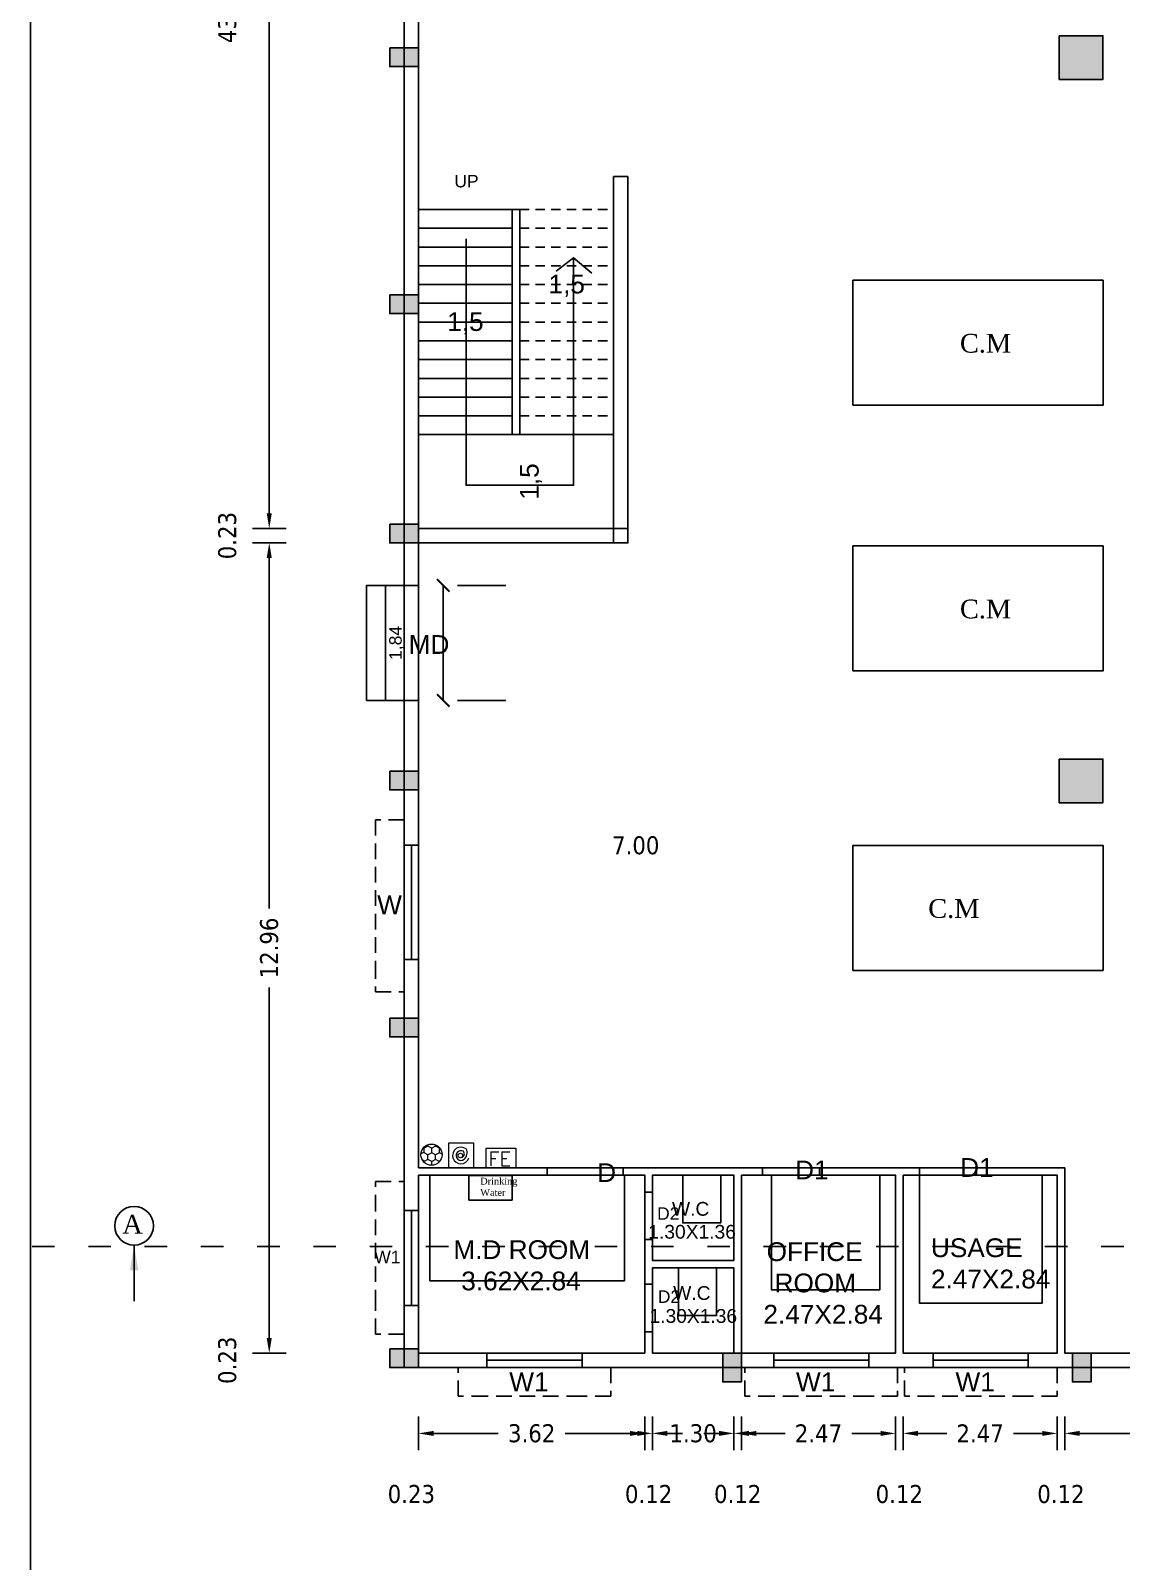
# Model space of a CAD drawing. Header units: metres. Extents: x 2292 to 2697, y 2134 to 2248.
# Drawn here: x 2507.63 to 2525.07, y 2192.37 to 2216.85 of the extents above; entities that cross this region are included whole.
import ezdxf

# ---------------------------------------------------------------- set-up
doc = ezdxf.new("R2010")
doc.units = ezdxf.units.M
doc.linetypes.add('ACAD_ISO03W100', pattern=[30, 12, -18])
doc.linetypes.add('DASHED', pattern=[0.75, 0.5, -0.25])
for name, color, linetype in [('BLK_1_COVERED_AREA', 140, 'Continuous'), ('BLK_1_FLR_0_EXIT_WIDTH_DOOR', 2, 'Continuous'), ('BLK_1_FLR_0_REGULAR_ROOM_1', 4, 'Continuous'), ('BLK_1_FLR_0_REGULAR_ROOM_2', 4, 'Continuous'), ('BLK_1_FLR_0_REGULAR_ROOM_3', 4, 'Continuous'), ('BLK_1_FLR_0_REGULAR_ROOM_4', 4, 'Continuous'), ('BLK_1_FLR_0_ROOM_1_LIGHT_VENTILATION_1', 4, 'Continuous'), ('BLK_1_FLR_0_ROOM_2_LIGHT_VENTILATION_1', 4, 'Continuous'), ('BLK_1_FLR_0_ROOM_3_LIGHT_VENTILATION_1', 4, 'Continuous'), ('BLK_1_FLR_0_WASH', 60, 'Continuous'), ('BLK_1_FLR_0_WATER_CLOSET', 213, 'Continuous'), ('TOILET_VENTILATION', 6, 'Continuous'), ('WORKSHOP_AREA', 121, 'Continuous')]:
    doc.layers.add(name, color=color, linetype=linetype)
doc.layers.add('BLK_1_FLR_0_BLT_UP_AREA', color=45, linetype='Continuous', plot=False)
doc.styles.add('CODE', font='tahoma.ttf')
doc.styles.add('DIM', font='swissc.ttf')
doc.styles.add('ROMANS', font='times.ttf', dxfattribs={"height": 12})
doc.styles.add('Schedule', font='romans.shx')
doc.styles.get("Standard").update_dxf_attribs({"font": 'arial.ttf'})
doc.styles.add('TIMES NEW ROMAN', font='times.ttf')
doc.dimstyles.new('Din', dxfattribs={"dimscale": 0, "dimtxt": 0.25, "dimasz": 0.1, "dimexe": 0.15, "dimexo": 0.15, "dimgap": 0.03, "dimtad": 0, "dimzin": 0, "dimdsep": 46, "dimtxsty": 'DIM', "dimblk": 'ARCHTICK', "dimcen": 0.09, "dimdle": 0.15, "dimse1": 1, "dimse2": 1, "dimclrd": 256, "dimclre": 256, "dimclrt": 7, "dimadec": 0, "dimazin": 3, "dimtfac": 1, "dimtofl": 0, "dimtmove": 1, "dimatfit": 3, "dimfxl": 0, "dimtolj": 1, "dimtzin": 0, "dimarcsym": 0})
doc.dimstyles.new('ISO-25', dxfattribs={"dimtxt": 0.5, "dimasz": 2.5, "dimexe": 1, "dimexo": 0.625, "dimtad": 1, "dimtxsty": 'Standard', "dimcen": 2.5, "dimadec": 0, "dimazin": 0, "dimtfac": 1, "dimtmove": 0, "dimatfit": 3, "dimfxl": 0, "dimarcsym": 0})
doc.dimstyles.get("Standard").update_dxf_attribs({"dimtxt": 0.18, "dimasz": 0.18, "dimexe": 0.18, "dimexo": 0.0625, "dimgap": 0.09, "dimtad": 0, "dimtih": 1, "dimtoh": 1, "dimdec": 4, "dimzin": 0, "dimdsep": 46, "dimtxsty": 'Standard', "dimcen": 0.09, "dimadec": 0, "dimazin": 0, "dimtfac": 1, "dimtdec": 4, "dimtofl": 0, "dimtmove": 0, "dimatfit": 3, "dimfxl": 0, "dimtolj": 1, "dimtzin": 0, "dimarcsym": 0})

# ---------------------------------------------------------------- blocks, each defined once
blk = doc.blocks.new('*D351')
at = {"layer": 'Defpoints', "color": 0}
for p in [(2513.832, 2212.186), (2515.332, 2212.186), (2515.332, 2211.886)]:
    blk.add_point(p, dxfattribs=at)
at = {"color": 0, "insert": (2514.582, 2212.166), "char_height": 0.3, "attachment_point": 5}
blk.add_mtext('1,5', dxfattribs=at)
blk = doc.blocks.new('_ArchTick')
at = {"color": 0, "linetype": 'ByBlock', "const_width": 0.15}
blk.add_lwpolyline([(-0.5, -0.5), (0.5, 0.5)], dxfattribs=at)
blk = doc.blocks.new('*D352')
at = {"layer": 'Defpoints', "color": 0, "linetype": 'DASHED', "ltscale": 0.3}
for p in [(2515.452, 2212.486), (2515.452, 2212.486), (2516.952, 2212.486)]:
    blk.add_point(p, dxfattribs=at)
at = {"color": 0, "linetype": 'DASHED', "ltscale": 0.3, "insert": (2516.202, 2212.766), "char_height": 0.3, "attachment_point": 5}
blk.add_mtext('1,5', dxfattribs=at)
blk = doc.blocks.new('*D353')
at = {"layer": 'Defpoints', "color": 0}
for p in [(2515.919, 2210.386), (2515.911, 2208.886), (2515.919, 2208.886)]:
    blk.add_point(p, dxfattribs=at)
at = {"color": 0, "insert": (2515.631, 2209.636), "char_height": 0.3, "attachment_point": 5, "rotation": 90}
blk.add_mtext('1,5', dxfattribs=at)
blk = doc.blocks.new('A$C3F6E631D')
at = {"lineweight": 9}
for p, q in [((0, 0.885), (0.902, 0.885)), ((0, 0), (0, 0.885)), ((0.902, 0.885), (0.902, 0)), ((0.902, 0), (0, 0))]:
    blk.add_line(p, q, dxfattribs=at)
blk.add_circle((0.448, 0.466), 0.0817, dxfattribs=at)
for centre, radius, start, end in [((0.448, 0.447), 0.299, 321.4372, 253.2573), ((0.449, 0.447), 0.174, 329.1263, 222.2936), ((0.543, 0.517), 0.292, 219.9012, 298.5281), ((0.509, 0.459), 0.135, 195.9931, 311.1342)]:
    blk.add_arc(centre, radius, start, end, dxfattribs=at)
blk = doc.blocks.new('A$C453E5C48')
at = {"linetype": 'ByBlock', "lineweight": 9}
for p, q in [((0, 0.489), (0.639, 0.489)), ((0, 0.063), (0, 0.489)), ((0.639, 0.489), (0.639, 0.063)), ((0.639, 0.063), (0, 0.063))]:
    blk.add_line(p, q, dxfattribs=at)
at = {"lineweight": 9, "style": 'Schedule'}
blk.add_text('FE', height=0.3048, dxfattribs=at).set_placement((0.051, 0.103))
blk = doc.blocks.new('A$C57323508')
at = {"lineweight": 9}
for p, q in [((0.134, 0.647), (0.158, 0.647)), ((0.213, 0.509), (0.134, 0.647)), ((0.158, 0.647), (0.181, 0.687)), ((0.372, 0.509), (0.451, 0.647)), ((0.475, 0.647), (0.41, 0.759)), ((0.475, 0.647), (0.634, 0.647)), ((0.689, 0.509), (0.61, 0.647)), ((0.634, 0.647), (0.648, 0.671)), ((0, 0.372), (0.134, 0.372)), ((0.126, 0.097), (0.134, 0.097)), ((0.134, 0.372), (0.213, 0.509)), ((0.213, 0.234), (0.134, 0.372)), ((0.134, 0.097), (0.213, 0.234)), ((0.141, 0.084), (0.134, 0.097)), ((0.213, 0.509), (0.372, 0.509)), ((0.213, 0.234), (0.372, 0.234)), ((0.451, 0.372), (0.372, 0.509)), ((0.372, 0.234), (0.451, 0.372)), ((0.451, 0.097), (0.372, 0.234)), ((0.396, 0), (0.451, 0.097)), ((0.451, 0.372), (0.61, 0.372)), ((0.451, 0.097), (0.61, 0.097)), ((0.61, 0.372), (0.689, 0.509)), ((0.689, 0.234), (0.61, 0.372)), ((0.61, 0.097), (0.689, 0.234)), ((0.618, 0.084), (0.61, 0.097)), ((0.689, 0.509), (0.737, 0.509)), ((0.689, 0.234), (0.73, 0.234))]:
    blk.add_line(p, q, dxfattribs=at)
blk.add_circle((0.38, 0.38), 0.38, dxfattribs=at)
blk = doc.blocks.new('A$C4F610507')
blk.add_lwpolyline([(1.13, 0.03), (4.11, 0.03), (4.11, 1.74), (1.13, 1.74)], close=True)
blk = doc.blocks.new('*D373')
at = {"layer": 'Defpoints', "color": 0}
for p in [(2511.444, 2195.701), (2513.832, 2195.701), (2513.832, 2195.471)]:
    blk.add_point(p, dxfattribs=at)
at = {"insert": (2510.774, 2195.586), "char_height": 0.288, "attachment_point": 5, "rotation": 90, "style": 'CODE'}
blk.add_mtext('\\A1;0.23', dxfattribs=at)
blk = doc.blocks.new('*D374')
at = {"lineweight": -2}
for p, q in [((2511.713, 2208.656), (2511.176, 2208.656)), ((2511.713, 2195.701), (2511.176, 2195.701))]:
    blk.add_line(p, q, dxfattribs=at)
for p, q in [((2511.444, 2208.416), (2511.444, 2202.81)), ((2511.444, 2195.941), (2511.444, 2201.546))]:
    blk.add_line(p, q)
for points in [[(2511.404, 2208.416), (2511.484, 2208.416), (2511.444, 2208.656)], [(2511.404, 2195.941), (2511.484, 2195.941), (2511.444, 2195.701)]]:
    blk.add_solid(points)
at = {"layer": 'Defpoints', "color": 0}
for p in [(2511.444, 2208.656), (2513.602, 2208.656), (2513.832, 2195.701)]:
    blk.add_point(p, dxfattribs=at)
at = {"insert": (2511.444, 2202.178), "char_height": 0.288, "attachment_point": 5, "rotation": 90, "style": 'CODE'}
blk.add_mtext('\\A1;12.96', dxfattribs=at)
blk = doc.blocks.new('*D375')
for p, q in [((2511.444, 2209.126), (2511.444, 2209.366)), ((2511.444, 2208.416), (2511.444, 2208.176))]:
    blk.add_line(p, q)
at = {"lineweight": -2}
for p, q in [((2511.713, 2208.886), (2511.176, 2208.886)), ((2511.713, 2208.656), (2511.176, 2208.656))]:
    blk.add_line(p, q, dxfattribs=at)
for points in [[(2511.404, 2209.126), (2511.484, 2209.126), (2511.444, 2208.886)], [(2511.404, 2208.416), (2511.484, 2208.416), (2511.444, 2208.656)]]:
    blk.add_solid(points)
at = {"layer": 'Defpoints', "color": 0}
for p in [(2511.444, 2208.886), (2513.832, 2208.886), (2513.602, 2208.656)]:
    blk.add_point(p, dxfattribs=at)
at = {"insert": (2510.774, 2208.771), "char_height": 0.288, "attachment_point": 5, "rotation": 90, "style": 'CODE'}
blk.add_mtext('\\A1;0.23', dxfattribs=at)
blk = doc.blocks.new('*D376')
at = {"lineweight": -2}
for p, q in [((2511.713, 2232.251), (2511.176, 2232.251)), ((2511.713, 2208.886), (2511.176, 2208.886))]:
    blk.add_line(p, q, dxfattribs=at)
for p, q in [((2511.444, 2232.011), (2511.444, 2221.211)), ((2511.444, 2209.126), (2511.444, 2219.925))]:
    blk.add_line(p, q)
for points in [[(2511.404, 2232.011), (2511.484, 2232.011), (2511.444, 2232.251)], [(2511.404, 2209.126), (2511.484, 2209.126), (2511.444, 2208.886)]]:
    blk.add_solid(points)
at = {"layer": 'Defpoints', "color": 0}
for p in [(2511.444, 2232.251), (2513.832, 2232.251), (2513.832, 2208.886)]:
    blk.add_point(p, dxfattribs=at)
at = {"insert": (2511.444, 2220.568), "char_height": 0.288, "attachment_point": 5, "rotation": 90, "style": 'CODE'}
blk.add_mtext('\\A1;23.37', dxfattribs=at)
blk = doc.blocks.new('*D382')
at = {"layer": 'Defpoints', "color": 0}
for p in [(2513.832, 2238.791), (2510.774, 2195.471), (2513.832, 2195.471)]:
    blk.add_point(p, dxfattribs=at)
at = {"insert": (2510.774, 2217.131), "char_height": 0.288, "attachment_point": 5, "rotation": 90, "style": 'CODE'}
blk.add_mtext('\\A1;43.32', dxfattribs=at)
blk = doc.blocks.new('*D383')
at = {"layer": 'Defpoints', "color": 0}
for p in [(2513.602, 2195.771), (2513.832, 2195.771), (2513.832, 2194.417)]:
    blk.add_point(p, dxfattribs=at)
at = {"insert": (2513.717, 2193.446), "char_height": 0.288, "attachment_point": 5, "style": 'CODE'}
blk.add_mtext('\\A1;0.23', dxfattribs=at)
blk = doc.blocks.new('*D384')
at = {"lineweight": -2}
for p, q in [((2513.832, 2194.685), (2513.832, 2194.148)), ((2517.452, 2194.685), (2517.452, 2194.148))]:
    blk.add_line(p, q, dxfattribs=at)
for p, q in [((2514.072, 2194.417), (2515.108, 2194.417)), ((2517.212, 2194.417), (2516.176, 2194.417))]:
    blk.add_line(p, q)
for points in [[(2514.072, 2194.457), (2514.072, 2194.377), (2513.832, 2194.417)], [(2517.212, 2194.457), (2517.212, 2194.377), (2517.452, 2194.417)]]:
    blk.add_solid(points)
at = {"layer": 'Defpoints', "color": 0}
for p in [(2513.832, 2195.771), (2517.452, 2195.701), (2517.452, 2194.417)]:
    blk.add_point(p, dxfattribs=at)
at = {"insert": (2515.642, 2194.417), "char_height": 0.288, "attachment_point": 5, "style": 'CODE'}
blk.add_mtext('\\A1;3.62', dxfattribs=at)
blk = doc.blocks.new('*D385')
at = {"lineweight": -2}
for p, q in [((2517.452, 2194.685), (2517.452, 2194.148)), ((2517.572, 2194.685), (2517.572, 2194.148))]:
    blk.add_line(p, q, dxfattribs=at)
for p, q in [((2517.212, 2194.417), (2516.972, 2194.417)), ((2517.812, 2194.417), (2518.052, 2194.417))]:
    blk.add_line(p, q)
for points in [[(2517.212, 2194.457), (2517.212, 2194.377), (2517.452, 2194.417)], [(2517.812, 2194.457), (2517.812, 2194.377), (2517.572, 2194.417)]]:
    blk.add_solid(points)
at = {"layer": 'Defpoints', "color": 0}
for p in [(2517.452, 2195.701), (2517.572, 2195.701), (2517.572, 2194.417)]:
    blk.add_point(p, dxfattribs=at)
at = {"insert": (2517.512, 2193.446), "char_height": 0.288, "attachment_point": 5, "style": 'CODE'}
blk.add_mtext('\\A1;0.12', dxfattribs=at)
blk = doc.blocks.new('*D386')
at = {"lineweight": -2}
for p, q in [((2517.572, 2194.685), (2517.572, 2194.148)), ((2518.877, 2194.685), (2518.877, 2194.148))]:
    blk.add_line(p, q, dxfattribs=at)
for p, q in [((2517.332, 2194.417), (2517.092, 2194.417)), ((2519.117, 2194.417), (2519.357, 2194.417))]:
    blk.add_line(p, q)
for points in [[(2517.332, 2194.457), (2517.332, 2194.377), (2517.572, 2194.417)], [(2519.117, 2194.457), (2519.117, 2194.377), (2518.877, 2194.417)]]:
    blk.add_solid(points)
at = {"layer": 'Defpoints', "color": 0}
for p in [(2517.572, 2195.701), (2518.877, 2195.701), (2518.877, 2194.417)]:
    blk.add_point(p, dxfattribs=at)
at = {"insert": (2518.224, 2194.417), "char_height": 0.288, "attachment_point": 5, "style": 'CODE'}
blk.add_mtext('\\A1;1.30', dxfattribs=at)
blk = doc.blocks.new('*D387')
at = {"lineweight": -2}
for p, q in [((2518.877, 2194.685), (2518.877, 2194.148)), ((2518.997, 2194.685), (2518.997, 2194.148))]:
    blk.add_line(p, q, dxfattribs=at)
for p, q in [((2518.637, 2194.417), (2518.397, 2194.417)), ((2519.237, 2194.417), (2519.477, 2194.417))]:
    blk.add_line(p, q)
for points in [[(2518.637, 2194.457), (2518.637, 2194.377), (2518.877, 2194.417)], [(2519.237, 2194.457), (2519.237, 2194.377), (2518.997, 2194.417)]]:
    blk.add_solid(points)
at = {"layer": 'Defpoints', "color": 0}
for p in [(2518.877, 2195.701), (2518.997, 2195.701), (2518.997, 2194.417)]:
    blk.add_point(p, dxfattribs=at)
at = {"insert": (2518.937, 2193.446), "char_height": 0.288, "attachment_point": 5, "style": 'CODE'}
blk.add_mtext('\\A1;0.12', dxfattribs=at)
blk = doc.blocks.new('*D388')
at = {"lineweight": -2}
for p, q in [((2518.997, 2194.685), (2518.997, 2194.148)), ((2521.462, 2194.685), (2521.462, 2194.148))]:
    blk.add_line(p, q, dxfattribs=at)
for p, q in [((2519.237, 2194.417), (2519.695, 2194.417)), ((2521.222, 2194.417), (2520.764, 2194.417))]:
    blk.add_line(p, q)
for points in [[(2519.237, 2194.457), (2519.237, 2194.377), (2518.997, 2194.417)], [(2521.222, 2194.457), (2521.222, 2194.377), (2521.462, 2194.417)]]:
    blk.add_solid(points)
at = {"layer": 'Defpoints', "color": 0}
for p in [(2518.997, 2195.701), (2521.462, 2195.701), (2521.462, 2194.417)]:
    blk.add_point(p, dxfattribs=at)
at = {"insert": (2520.229, 2194.417), "char_height": 0.288, "attachment_point": 5, "style": 'CODE'}
blk.add_mtext('\\A1;2.47', dxfattribs=at)
blk = doc.blocks.new('*D389')
at = {"lineweight": -2}
for p, q in [((2521.462, 2194.685), (2521.462, 2194.148)), ((2521.582, 2194.685), (2521.582, 2194.148))]:
    blk.add_line(p, q, dxfattribs=at)
for p, q in [((2521.222, 2194.417), (2520.982, 2194.417)), ((2521.822, 2194.417), (2522.062, 2194.417))]:
    blk.add_line(p, q)
for points in [[(2521.222, 2194.457), (2521.222, 2194.377), (2521.462, 2194.417)], [(2521.822, 2194.457), (2521.822, 2194.377), (2521.582, 2194.417)]]:
    blk.add_solid(points)
at = {"layer": 'Defpoints', "color": 0}
for p in [(2521.462, 2195.701), (2521.582, 2195.701), (2521.582, 2194.417)]:
    blk.add_point(p, dxfattribs=at)
at = {"insert": (2521.522, 2193.446), "char_height": 0.288, "attachment_point": 5, "style": 'CODE'}
blk.add_mtext('\\A1;0.12', dxfattribs=at)
blk = doc.blocks.new('*D390')
at = {"lineweight": -2}
for p, q in [((2521.582, 2194.685), (2521.582, 2194.148)), ((2524.047, 2194.685), (2524.047, 2194.148))]:
    blk.add_line(p, q, dxfattribs=at)
for p, q in [((2521.822, 2194.417), (2522.28, 2194.417)), ((2523.807, 2194.417), (2523.349, 2194.417))]:
    blk.add_line(p, q)
for points in [[(2521.822, 2194.457), (2521.822, 2194.377), (2521.582, 2194.417)], [(2523.807, 2194.457), (2523.807, 2194.377), (2524.047, 2194.417)]]:
    blk.add_solid(points)
at = {"layer": 'Defpoints', "color": 0}
for p in [(2521.582, 2195.701), (2524.047, 2195.701), (2524.047, 2194.417)]:
    blk.add_point(p, dxfattribs=at)
at = {"insert": (2522.814, 2194.417), "char_height": 0.288, "attachment_point": 5, "style": 'CODE'}
blk.add_mtext('\\A1;2.47', dxfattribs=at)
blk = doc.blocks.new('*D391')
at = {"lineweight": -2}
for p, q in [((2524.047, 2194.685), (2524.047, 2194.148)), ((2524.167, 2194.685), (2524.167, 2194.148))]:
    blk.add_line(p, q, dxfattribs=at)
for p, q in [((2523.807, 2194.417), (2523.567, 2194.417)), ((2524.407, 2194.417), (2524.647, 2194.417))]:
    blk.add_line(p, q)
for points in [[(2523.807, 2194.457), (2523.807, 2194.377), (2524.047, 2194.417)], [(2524.407, 2194.457), (2524.407, 2194.377), (2524.167, 2194.417)]]:
    blk.add_solid(points)
at = {"layer": 'Defpoints', "color": 0}
for p in [(2524.047, 2195.701), (2524.167, 2195.701), (2524.167, 2194.417)]:
    blk.add_point(p, dxfattribs=at)
at = {"insert": (2524.107, 2193.446), "char_height": 0.288, "attachment_point": 5, "style": 'CODE'}
blk.add_mtext('\\A1;0.12', dxfattribs=at)
blk = doc.blocks.new('*D392')
at = {"lineweight": -2}
for p, q in [((2524.167, 2194.685), (2524.167, 2194.148)), ((2544.673, 2194.685), (2544.673, 2194.148))]:
    blk.add_line(p, q, dxfattribs=at)
for p, q in [((2524.407, 2194.417), (2533.786, 2194.417)), ((2544.433, 2194.417), (2535.054, 2194.417))]:
    blk.add_line(p, q)
for points in [[(2524.407, 2194.457), (2524.407, 2194.377), (2524.167, 2194.417)], [(2544.433, 2194.457), (2544.433, 2194.377), (2544.673, 2194.417)]]:
    blk.add_solid(points)
at = {"layer": 'Defpoints', "color": 0}
for p in [(2524.167, 2195.701), (2544.673, 2195.701), (2544.673, 2194.417)]:
    blk.add_point(p, dxfattribs=at)
at = {"insert": (2534.42, 2194.417), "char_height": 0.288, "attachment_point": 5, "style": 'CODE'}
blk.add_mtext('\\A1;20.51', dxfattribs=at)
blk = doc.blocks.new('*D301')
at = {"layer": 'Defpoints', "color": 0}
for p in [(2513.602, 2195.771), (2553.602, 2195.771), (2553.602, 2192.808)]:
    blk.add_point(p, dxfattribs=at)
at = {"insert": (2533.602, 2192.808), "char_height": 0.288, "attachment_point": 5, "style": 'CODE'}
blk.add_mtext('\\A1;40.00', dxfattribs=at)
blk = doc.blocks.new('*D492')
at = {"layer": 'Defpoints', "color": 0}
for p in [(2524.78, 2210.855), (2527.78, 2210.855), (2527.78, 2210.855)]:
    blk.add_point(p, dxfattribs=at)
at = {"insert": (2526.28, 2210.855), "char_height": 0.288, "attachment_point": 5, "style": 'CODE'}
blk.add_mtext('\\A1;3.00', dxfattribs=at)
blk = doc.blocks.new('*D512')
at = {"layer": 'Defpoints', "color": 0}
for p in [(2513.832, 2203.818), (2513.832, 2203.818), (2520.78, 2203.818)]:
    blk.add_point(p, dxfattribs=at)
at = {"insert": (2517.306, 2203.818), "char_height": 0.288, "attachment_point": 5, "style": 'CODE'}
blk.add_mtext('\\A1;7.00', dxfattribs=at)
blk = doc.blocks.new('*D500')
at = {"layer": 'BLK_1_FLR_0_EXIT_WIDTH_DOOR', "color": 0, "lineweight": -2}
for p, q in [((2514.227, 2206.136), (2514.227, 2207.976)), ((2514.457, 2207.976), (2515.227, 2207.976)), ((2514.457, 2206.136), (2515.227, 2206.136))]:
    blk.add_line(p, q, dxfattribs=at)
at = {"layer": 'Defpoints', "color": 0}
for p in [(2513.832, 2207.976), (2514.227, 2207.976), (2513.832, 2206.136)]:
    blk.add_point(p, dxfattribs=at)
at = {"layer": 'BLK_1_FLR_0_EXIT_WIDTH_DOOR', "color": 0, "lineweight": -2, "xscale": 0.2, "yscale": 0.2, "zscale": 0.2}
for p, rotation in [((2514.227, 2207.976), 90), ((2514.227, 2206.136), 270)]:
    blk.add_blockref('_ArchTick', p, dxfattribs=dict(at, rotation=rotation))
at = {"layer": 'BLK_1_FLR_0_EXIT_WIDTH_DOOR', "color": 0, "insert": (2513.481, 2207.056), "char_height": 0.2, "attachment_point": 5, "rotation": 90}
blk.add_mtext('1,84', dxfattribs=at)

msp = doc.modelspace()

# ---------------------------------------------------------------- hatches: boundary and pattern name
h = msp.add_hatch(color=256)
h.dxf.hatch_style = 1
h.paths.add_polyline_path([(2524.07877, 2216.06437), (2524.77877, 2216.06437), (2524.77877, 2216.76437), (2524.07877, 2216.76437)])
h = msp.add_hatch(color=256)
h.dxf.hatch_style = 1
h.paths.add_polyline_path([(2513.3721, 2216.57066), (2513.3721, 2216.27066), (2513.8321, 2216.27066), (2513.8321, 2216.57066)])
h = msp.add_hatch(color=256)
h.dxf.hatch_style = 1
h.paths.add_polyline_path([(2513.3721, 2212.62066), (2513.3721, 2212.32066), (2513.8321, 2212.32066), (2513.8321, 2212.62066)])
h = msp.add_hatch(color=256)
h.dxf.hatch_style = 1
h.paths.add_polyline_path([(2513.3721, 2208.95566), (2513.3721, 2208.65566), (2513.8321, 2208.65566), (2513.8321, 2208.95566)])
h = msp.add_hatch(color=256)
h.dxf.hatch_style = 1
h.paths.add_polyline_path([(2524.07877, 2204.49937), (2524.77877, 2204.49937), (2524.77877, 2205.19937), (2524.07877, 2205.19937)])
h = msp.add_hatch(color=256)
h.dxf.hatch_style = 1
h.paths.add_polyline_path([(2513.3721, 2205.00566), (2513.3721, 2204.70566), (2513.8321, 2204.70566), (2513.8321, 2205.00566)])
h = msp.add_hatch(color=256)
h.dxf.hatch_style = 1
h.paths.add_polyline_path([(2513.3721, 2201.05566), (2513.3721, 2200.75566), (2513.8321, 2200.75566), (2513.8321, 2201.05566)])
h = msp.add_hatch(color=256)
h.dxf.hatch_style = 1
h.paths.add_polyline_path([(2513.3721, 2195.77066), (2513.3721, 2195.47066), (2513.8321, 2195.47066), (2513.8321, 2195.77066)])
h = msp.add_hatch(color=256)
h.dxf.hatch_style = 1
h.paths.add_polyline_path([(2518.99681, 2195.70066), (2518.69681, 2195.70066), (2518.69681, 2195.24066), (2518.99681, 2195.24066)])
h = msp.add_hatch(color=256)
h.dxf.hatch_style = 1
h.paths.add_polyline_path([(2524.58998, 2195.70066), (2524.28998, 2195.70066), (2524.28998, 2195.24066), (2524.58998, 2195.24066)])

# ---------------------------------------------------------------- linework, layer by layer
for p, q in [((2507.62711, 2242.55212), (2507.62711, 2141.07732)), ((2516.9521, 2208.88566), (2516.9521, 2214.51566)), ((2516.9521, 2214.51566), (2517.1821, 2214.51566)), ((2517.1821, 2208.65566), (2517.1821, 2214.51566)), ((2513.8321, 2213.98566), (2515.3321, 2213.98566)), ((2515.3321, 2210.38566), (2515.3321, 2213.98566)), ((2515.3321, 2213.98566), (2515.4521, 2213.98566)), ((2515.4521, 2210.38566), (2515.4521, 2213.98566)), ((2513.8321, 2213.68566), (2515.3321, 2213.68566)), ((2513.8321, 2213.38566), (2515.3321, 2213.38566)), ((2513.8321, 2213.08566), (2515.3321, 2213.08566)), ((2513.8321, 2212.78566), (2515.3321, 2212.78566)), ((2513.8321, 2212.48566), (2515.3321, 2212.48566)), ((2513.8321, 2212.18566), (2515.3321, 2212.18566)), ((2513.8321, 2211.88566), (2515.3321, 2211.88566)), ((2513.8321, 2211.58566), (2515.3321, 2211.58566)), ((2513.8321, 2211.28566), (2515.3321, 2211.28566)), ((2513.8321, 2210.98566), (2515.3321, 2210.98566)), ((2513.8321, 2210.68566), (2515.3321, 2210.68566)), ((2513.8321, 2210.38566), (2516.9521, 2210.38566)), ((2513.8321, 2208.88566), (2516.9521, 2208.88566)), ((2513.8321, 2208.65566), (2517.1821, 2208.65566)), ((2513.6021, 2207.97632), (2513.8321, 2207.97632)), ((2513.7171, 2203.82245), (2513.7171, 2201.99245)), ((2513.8321, 2198.6633), (2515.88724, 2198.6633)), ((2515.88724, 2198.5433), (2515.88724, 2198.6633)), ((2517.10724, 2198.6633), (2518.99681, 2198.6633)), ((2517.10724, 2198.5433), (2517.10724, 2198.6633)), ((2518.99681, 2198.6633), (2519.33531, 2198.6633)), ((2519.33531, 2198.5433), (2519.33531, 2198.6633)), ((2520.24531, 2198.6633), (2521.84514, 2198.6633)), ((2520.24531, 2198.5433), (2520.24531, 2198.6633)), ((2521.84514, 2198.5433), (2521.84514, 2198.6633)), ((2522.75514, 2198.6633), (2524.16681, 2198.6633)), ((2522.75514, 2198.5433), (2522.75514, 2198.6633)), ((2524.16681, 2198.6633), (2524.16681, 2195.70066)), ((2513.8321, 2198.5433), (2515.88724, 2198.5433)), ((2517.10724, 2198.5433), (2517.4521, 2198.5433)), ((2517.4521, 2198.27656), (2517.4521, 2198.5433)), ((2517.5721, 2198.27656), (2517.5721, 2198.5433)), ((2517.5721, 2198.5433), (2518.87681, 2198.5433)), ((2518.87681, 2197.18198), (2518.87681, 2198.5433)), ((2518.99681, 2195.70066), (2518.99681, 2198.5433)), ((2518.99681, 2198.5433), (2519.33531, 2198.5433)), ((2520.24531, 2198.5433), (2521.46181, 2198.5433)), ((2521.46181, 2198.5433), (2521.46181, 2195.70066)), ((2521.58181, 2198.5433), (2521.84514, 2198.5433)), ((2521.58181, 2198.5433), (2521.58181, 2195.70066)), ((2522.75514, 2198.5433), (2524.04681, 2198.5433)), ((2524.04681, 2198.5433), (2524.04681, 2195.70066)), ((2517.4521, 2198.27656), (2517.5721, 2198.27656)), ((2513.7171, 2197.9828), (2513.7171, 2196.4628)), ((2517.4521, 2196.80304), (2517.4521, 2197.51656)), ((2517.4521, 2197.51656), (2517.5721, 2197.51656)), ((2517.5721, 2197.18198), (2517.5721, 2197.51656)), ((2517.5721, 2197.18198), (2518.87681, 2197.18198)), ((2517.5721, 2196.80304), (2517.5721, 2197.06198)), ((2517.5721, 2197.06198), (2518.87681, 2197.06198)), ((2518.87681, 2195.70066), (2518.87681, 2197.06198)), ((2517.4521, 2196.80304), (2517.5721, 2196.80304)), ((2517.4521, 2195.70066), (2517.4521, 2196.04304)), ((2517.4521, 2196.04304), (2517.5721, 2196.04304)), ((2517.5721, 2195.70066), (2517.5721, 2196.04304)), ((2514.9268, 2195.58566), (2516.4468, 2195.58566)), ((2519.51297, 2195.58566), (2521.03297, 2195.58566)), ((2522.06468, 2195.58566), (2523.58468, 2195.58566))]:
    msp.add_line(p, q)
at = {"linetype": 'DASHED', "ltscale": 0.3}
for p, q in [((2515.4521, 2213.98566), (2516.9521, 2213.98566)), ((2515.4521, 2213.68566), (2516.9521, 2213.68566)), ((2515.4521, 2213.38566), (2516.9521, 2213.38566)), ((2515.4521, 2213.08566), (2516.9521, 2213.08566)), ((2515.4521, 2212.78566), (2516.9521, 2212.78566)), ((2515.4521, 2212.48566), (2516.9521, 2212.48566)), ((2515.4521, 2212.18566), (2516.9521, 2212.18566)), ((2515.4521, 2211.88566), (2516.9521, 2211.88566)), ((2515.4521, 2211.58566), (2516.9521, 2211.58566)), ((2515.4521, 2211.28566), (2516.9521, 2211.28566)), ((2515.4521, 2210.98566), (2516.9521, 2210.98566)), ((2515.4521, 2210.68566), (2516.9521, 2210.68566))]:
    msp.add_line(p, q, dxfattribs=at)
at = {"linetype": 'ACAD_ISO03W100', "ltscale": 0.03}
msp.add_line((2507.65132, 2197.40549), (2555.07606, 2197.40549), dxfattribs=at)
for points in [[(2513.8321, 2217.51001), (2513.8321, 2207.97632)], [(2514.59291, 2213.51603), (2514.59291, 2209.57726), (2516.31161, 2209.57726), (2516.31161, 2213.21474)], [(2516.03126, 2212.9979), (2516.31161, 2213.21474), (2516.31161, 2213.21474), (2516.60162, 2212.96911)], [(2513.6021, 2206.13632), (2513.3021, 2206.13632), (2513.0021, 2206.13632), (2513.0021, 2207.97632), (2513.6021, 2207.97632)], [(2513.3021, 2207.97632), (2513.3021, 2206.13632)], [(2513.6021, 2206.13632), (2513.8321, 2206.13632), (2513.8321, 2198.6633)], [(2513.8321, 2198.5433), (2513.8321, 2195.70066), (2517.4521, 2195.70066)], [(2517.5721, 2195.70066), (2518.87681, 2195.70066)], [(2518.99681, 2195.70066), (2521.46181, 2195.70066)], [(2521.58181, 2195.70066), (2524.04681, 2195.70066)], [(2524.16681, 2195.70066), (2539.63459, 2195.70066)]]:
    msp.add_lwpolyline(points)
for points in [[(2524.07877, 2216.76437), (2524.77877, 2216.76437), (2524.77877, 2216.06437), (2524.07877, 2216.06437)], [(2513.3721, 2216.57066), (2513.8321, 2216.57066), (2513.8321, 2216.27066), (2513.3721, 2216.27066)], [(2520.77987, 2210.85534), (2520.77987, 2212.85534), (2524.77987, 2212.85534), (2524.77987, 2210.85534)], [(2513.3721, 2212.62066), (2513.8321, 2212.62066), (2513.8321, 2212.32066), (2513.3721, 2212.32066)], [(2513.3721, 2208.95566), (2513.8321, 2208.95566), (2513.8321, 2208.65566), (2513.3721, 2208.65566)], [(2516.9521, 2208.88566), (2517.1821, 2208.88566), (2517.1821, 2208.65566), (2516.9521, 2208.65566)], [(2520.77987, 2206.60717), (2520.77987, 2208.60717), (2524.77987, 2208.60717), (2524.77987, 2206.60717)], [(2524.07877, 2205.19937), (2524.77877, 2205.19937), (2524.77877, 2204.49937), (2524.07877, 2204.49937)], [(2513.3721, 2205.00566), (2513.8321, 2205.00566), (2513.8321, 2204.70566), (2513.3721, 2204.70566)], [(2513.6021, 2201.99245), (2513.6021, 2203.82245), (2513.8321, 2203.82245), (2513.8321, 2201.99245)], [(2520.77987, 2201.81849), (2520.77987, 2203.81849), (2524.77987, 2203.81849), (2524.77987, 2201.81849)], [(2513.3721, 2201.05566), (2513.8321, 2201.05566), (2513.8321, 2200.75566), (2513.3721, 2200.75566)], [(2513.8321, 2197.9828), (2513.6021, 2197.9828), (2513.6021, 2196.4628), (2513.8321, 2196.4628)], [(2513.3721, 2195.77066), (2513.8321, 2195.77066), (2513.8321, 2195.47066), (2513.3721, 2195.47066)], [(2514.9268, 2195.70066), (2514.9268, 2195.47066), (2516.4468, 2195.47066), (2516.4468, 2195.70066)], [(2518.99681, 2195.70066), (2518.99681, 2195.24066), (2518.69681, 2195.24066), (2518.69681, 2195.70066)], [(2519.51297, 2195.70066), (2519.51297, 2195.47066), (2521.03297, 2195.47066), (2521.03297, 2195.70066)], [(2522.06468, 2195.70066), (2522.06468, 2195.47066), (2523.58468, 2195.47066), (2523.58468, 2195.70066)], [(2524.58998, 2195.70066), (2524.58998, 2195.24066), (2524.28998, 2195.24066), (2524.28998, 2195.70066)]]:
    msp.add_lwpolyline(points, close=True)
at = {"linetype": 'DASHED', "ltscale": 0.5}
for points in [[(2513.6021, 2203.76531), (2513.6021, 2204.22531), (2513.1421, 2204.22531), (2513.1421, 2201.93531), (2513.1421, 2201.47531), (2513.6021, 2201.47531), (2513.6021, 2201.93531)], [(2513.6021, 2196.4628), (2513.6021, 2196.0028), (2513.1421, 2196.0028), (2513.1421, 2196.4628), (2513.1421, 2197.9828), (2513.1421, 2198.4428), (2513.6021, 2198.4428), (2513.6021, 2197.9828)], [(2516.4468, 2195.47066), (2516.9068, 2195.47066), (2516.9068, 2195.01066), (2516.4468, 2195.01066), (2514.9268, 2195.01066), (2514.4668, 2195.01066), (2514.4668, 2195.47066), (2514.9268, 2195.47066)], [(2521.03297, 2195.47066), (2521.49297, 2195.47066), (2521.49297, 2195.01066), (2521.03297, 2195.01066), (2519.51297, 2195.01066), (2519.05297, 2195.01066), (2519.05297, 2195.47066), (2519.51297, 2195.47066)], [(2523.58468, 2195.47066), (2524.04468, 2195.47066), (2524.04468, 2195.01066), (2523.58468, 2195.01066), (2522.06468, 2195.01066), (2521.60468, 2195.01066), (2521.60468, 2195.47066), (2522.06468, 2195.47066)]]:
    msp.add_lwpolyline(points, dxfattribs=at)
msp.add_circle((2509.28276, 2197.73614), 0.30947)
at = {"layer": 'BLK_1_COVERED_AREA', "color": 140, "ltscale": 0.3}
msp.add_lwpolyline([(2513.6021, 2238.79066), (2513.6021, 2195.47066), (2553.6021, 2195.47066), (2553.6021, 2238.79066)], close=True, dxfattribs=at)
at = {"layer": 'BLK_1_FLR_0_BLT_UP_AREA', "color": 46, "lineweight": -2}
msp.add_lwpolyline([(2513.6021, 2238.79066), (2513.6021, 2195.47066), (2553.6021, 2195.47066), (2553.6021, 2238.79066)], close=True, dxfattribs=at)
at = {"layer": 'BLK_1_FLR_0_REGULAR_ROOM_1', "color": 4}
msp.add_lwpolyline([(2517.4521, 2195.70066), (2513.8321, 2195.70066), (2513.8321, 2198.5433), (2517.4521, 2198.5433)], close=True, dxfattribs=at)
at = {"layer": 'BLK_1_FLR_0_REGULAR_ROOM_2', "color": 4}
msp.add_lwpolyline([(2518.99681, 2198.5433), (2521.46181, 2198.5433), (2521.46181, 2195.70066), (2518.99681, 2195.70066)], close=True, dxfattribs=at)
at = {"layer": 'BLK_1_FLR_0_REGULAR_ROOM_3', "color": 4}
msp.add_lwpolyline([(2521.58181, 2198.5433), (2524.04681, 2198.5433), (2524.04681, 2195.70066), (2521.58181, 2195.70066)], close=True, dxfattribs=at)
at = {"layer": 'BLK_1_FLR_0_REGULAR_ROOM_4', "color": 4}
msp.add_lwpolyline([(2513.8321, 2232.25066), (2519.1807, 2232.25066), (2519.1807, 2238.56066), (2553.3721, 2238.56066), (2553.3721, 2201.6833), (2550.0221, 2201.6833), (2550.0221, 2198.66066), (2544.67349, 2198.66066), (2544.67349, 2195.70066), (2524.16681, 2195.70066), (2524.16681, 2198.6633), (2513.8321, 2198.6633)], close=True, dxfattribs=at)
at = {"layer": 'BLK_1_FLR_0_ROOM_1_LIGHT_VENTILATION_1', "color": 4}
msp.add_lwpolyline([(2514.01498, 2198.5433), (2517.12759, 2198.5433), (2517.12759, 2196.8566), (2514.01498, 2196.8566)], close=True, dxfattribs=at)
at = {"layer": 'BLK_1_FLR_0_ROOM_2_LIGHT_VENTILATION_1', "color": 4}
msp.add_lwpolyline([(2519.47574, 2198.5433), (2521.20912, 2198.5433), (2521.20912, 2196.71085), (2519.47574, 2196.71085)], close=True, dxfattribs=at)
at = {"layer": 'BLK_1_FLR_0_ROOM_3_LIGHT_VENTILATION_1', "color": 4}
msp.add_lwpolyline([(2521.84514, 2198.5433), (2523.80639, 2198.5433), (2523.80639, 2196.49781), (2521.84514, 2196.49781)], close=True, dxfattribs=at)
at = {"layer": 'BLK_1_FLR_0_WASH', "color": 60}
for points in [[(2518.05689, 2198.5433), (2518.66689, 2198.5433), (2518.66689, 2197.7833), (2518.05689, 2197.7833)], [(2517.98932, 2197.06198), (2518.59932, 2197.06198), (2518.59932, 2196.30198), (2517.98932, 2196.30198)]]:
    msp.add_lwpolyline(points, close=True, dxfattribs=at)
at = {"layer": 'BLK_1_FLR_0_WATER_CLOSET', "color": 213}
for points in [[(2518.87681, 2197.18198), (2517.5721, 2197.18198), (2517.5721, 2198.5433), (2518.87681, 2198.5433)], [(2517.5721, 2195.70066), (2518.87681, 2195.70066), (2518.87681, 2197.06198), (2517.5721, 2197.06198)]]:
    msp.add_lwpolyline(points, close=True, dxfattribs=at)
at = {"layer": 'TOILET_VENTILATION', "color": 6}
for points in [[(2517.5721, 2197.18198), (2518.87681, 2197.18198), (2518.87681, 2198.5433), (2517.5721, 2198.5433)], [(2518.87681, 2195.70066), (2517.5721, 2195.70066), (2517.5721, 2197.06198), (2518.87681, 2197.06198)]]:
    msp.add_lwpolyline(points, close=True, dxfattribs=at)
at = {"layer": 'WORKSHOP_AREA', "color": 121}
msp.add_lwpolyline([(2513.8321, 2232.25066), (2519.1807, 2232.25066), (2519.1807, 2238.56066), (2553.3721, 2238.56066), (2553.3721, 2201.6833), (2550.0221, 2201.6833), (2550.0221, 2198.66066), (2544.67349, 2198.66066), (2544.67349, 2195.70066), (2524.16681, 2195.70066), (2524.16681, 2198.6633), (2513.8321, 2198.6633)], close=True, dxfattribs=at)

# ---------------------------------------------------------------- block references
at = {"linetype": 'ByBlock', "xscale": 0.4459557721971966, "yscale": 0.4459557721971966, "zscale": 0.4459557721971966, "rotation": 90}
for name, p in [('A$C3F6E631D', (2514.70949, 2198.66035, -0.0932)), ('A$C57323508', (2514.20867, 2198.70393))]:
    msp.add_blockref(name, p, dxfattribs=at)
at = {"linetype": 'ByBlock', "xscale": 0.7432596203286609, "yscale": 0.7432596203286609, "zscale": 0.7432596203286609}
msp.add_blockref('A$C453E5C48', (2514.91295, 2198.61676), dxfattribs=at)
at = {"xscale": 0.231708614209945, "yscale": 0.231708614209945, "zscale": 0.231708614209945}
msp.add_blockref('A$C4F610507', (2514.37463, 2198.13975), dxfattribs=at)

# ---------------------------------------------------------------- texts
at = {"attachment_point": 1}
for s, width, insert, char_height in [('{\\W6.346421; }UP', 1.3393217, (2513.91206, 2214.53895), 0.2), ('{\\W3.181738; }MD', 1.3393217, (2513.30362, 2207.1807), 0.3), ('{\\W4.094743; }W', 1.3393217, (2512.69371, 2203.0187), 0.3), ('{\\W4.437392; }W.C\\P1.30X1.36', 1.3393217, (2517.50679, 2198.11744), 0.22), ('{\\W3.757257; }M.D ROOM\\P{\\W4.841615; }3.62X2.84', 3.0005645, (2513.95143, 2197.50489), 0.3), ('{\\W0.434376; }OFFICE \\P{\\W1.5284; }ROOM\\P2.47X2.84', 1.5950178, (2519.34841, 2197.47274), 0.3), ('USAGE\\P2.47X2.84', 1.3393217, (2522.02795, 2197.5355), 0.3), ('{\\W6.279637; }W1', 1.3393217, (2512.63744, 2197.33836), 0.2), ('{\\W4.437392; }W.C\\P1.30X1.36', 1.3393217, (2517.52613, 2196.77148), 0.22), ('{\\W3.404058; }W1', 1.3393217, (2514.8867, 2195.39135), 0.3), ('{\\W3.404058; }W1', 1.3393217, (2519.47287, 2195.39135), 0.3), ('{\\W3.404058; }W1', 1.3393217, (2522.02459, 2195.39135), 0.3)]:
    msp.add_mtext_dynamic_manual_height_columns(s, width=width, gutter_width=12.5, heights=[0], dxfattribs=dict(at, insert=insert, char_height=char_height))
at = {"linetype": 'DASHED', "ltscale": 0.3, "char_height": 0.3, "attachment_point": 1}
for width, insert in [(1.9663961, (2522.4913, 2211.99668)), (1.9663961, (2522.4913, 2207.7485)), (2.0571139, (2521.9842, 2202.95983))]:
    msp.add_mtext_dynamic_manual_height_columns('{\\fTimes New Roman|b0|i0|c0|p18;C.M}', width=width, gutter_width=1, heights=[0], dxfattribs=dict(at, insert=insert))
note = msp.add_mtext_dynamic_manual_height_columns('D1 \\P{\\W1.28822; }', width=0.3, gutter_width=0, heights=[0.06036, 0], dxfattribs=dict(insert=(2522.19611, 2198.81896), char_height=0.3, attachment_point=1))
for column, words in zip(note.columns.linked_columns, ['{\\W1.28822; }']):
    column.text = words
note = msp.add_mtext_dynamic_manual_height_columns('{\\W0.223198; }D \\P{\\W1.28822; }', width=0.3, gutter_width=0, heights=[0.06036, 0], dxfattribs=dict(insert=(2516.38948, 2198.73672), char_height=0.3, attachment_point=1))
for column, words in zip(note.columns.linked_columns, ['{\\W1.28822; }']):
    column.text = words
note = msp.add_mtext_dynamic_manual_height_columns('D1 \\P{\\W1.28822; }', width=0.3, gutter_width=0, heights=[0.06036, 0], dxfattribs=dict(insert=(2519.55516, 2198.77977), char_height=0.3, attachment_point=1))
for column, words in zip(note.columns.linked_columns, ['{\\W1.28822; }']):
    column.text = words
at = {"insert": (2514.81903, 2198.50499), "char_height": 0.109096, "attachment_point": 1, "style": 'TIMES NEW ROMAN'}
msp.add_mtext_dynamic_manual_height_columns('Drinking \\PWater', width=0.3188985, gutter_width=1.49606, heights=[0], dxfattribs=at)
at = {"insert": (2509.4211, 2197.91165), "char_height": 0.3, "attachment_point": 3, "rotation": 0, "style": 'ROMANS'}
msp.add_mtext_dynamic_manual_height_columns('A', width=0.2652319, gutter_width=1, heights=[0], dxfattribs=at)
note = msp.add_mtext_dynamic_manual_height_columns('D2 \\P{\\W1.93234; }', width=0.3, gutter_width=0, heights=[0.06036, 0], dxfattribs=dict(insert=(2517.3474, 2198.03213), char_height=0.2, attachment_point=1))
for column, words in zip(note.columns.linked_columns, ['{\\W1.93234; }']):
    column.text = words
note = msp.add_mtext_dynamic_manual_height_columns('D2 \\P{\\W1.93234; }', width=0.3, gutter_width=0, heights=[0.06036, 0], dxfattribs=dict(insert=(2517.35885, 2196.70421), char_height=0.2, attachment_point=1))
for column, words in zip(note.columns.linked_columns, ['{\\W1.93234; }']):
    column.text = words

# ---------------------------------------------------------------- dimensions: what is measured, and where the dimension line sits
for p1, p2, distance, dimstyle, override, picture, middle in [((2513.8321, 2238.79066), (2513.8321, 2195.47066), -3.05839, 'Din', {"dimscale": 0.096, "dimtxt": 3, "dimasz": 2.5, "dimexe": 2.8, "dimgap": 1.75, "dimpost": '\\X', "dimtxsty": 'CODE', "dimsah": 1, "dimdle": 2.8, "dimse1": 1, "dimse2": 1, "dimsd1": 1, "dimsd2": 1, "dimclrt": 256, "dimtmove": 2, "dimfxl": 2.8, "dimfxlon": 1, "dimtfillclr": 2, "dimlwd": 65535}, '*D382', (2510.7737, 2217.13066)), ((2524.77987, 2210.85534), (2527.77987, 2210.85534), 0, 'Din', {"dimscale": 0.096, "dimtxt": 3, "dimasz": 2.5, "dimexe": 2.8, "dimgap": 1.75, "dimpost": '\\X', "dimtxsty": 'CODE', "dimsah": 1, "dimdle": 2.8, "dimse1": 1, "dimse2": 1, "dimsd1": 1, "dimsd2": 1, "dimclrt": 256, "dimtmove": 2, "dimfxl": 2.8, "dimfxlon": 1, "dimtfillclr": 2, "dimlwd": 65535}, '*D492', (2526.27987, 2210.85534)), ((2515.91943, 2210.38566), (2515.91943, 2208.88566), -0.00836, 'ISO-25', {"dimtxt": 0.3, "dimasz": 0.1, "dimgap": 0.1, "dimblk1": 'ArchTick', "dimblk2": 'ArchTick', "dimsah": 1, "dimse1": 1, "dimse2": 1, "dimsd1": 1, "dimsd2": 1}, '*D353', (2515.63079, 2209.63566)), ((2513.8321, 2195.47066), (2513.8321, 2195.70066), 2.3876, 'Din', {"dimscale": 0.096, "dimtxt": 3, "dimasz": 2.5, "dimexe": 2.8, "dimgap": 1.75, "dimpost": '\\X', "dimtxsty": 'CODE', "dimsah": 1, "dimdle": 2.8, "dimse1": 1, "dimse2": 1, "dimsd1": 1, "dimsd2": 1, "dimclrt": 256, "dimtmove": 2, "dimfxl": 2.8, "dimfxlon": 1, "dimtfillclr": 2, "dimlwd": 65535}, '*D373', (2510.7737, 2195.58566)), ((2513.6021, 2195.77066), (2513.8321, 2195.77066), -1.35398, 'Din', {"dimscale": 0.096, "dimtxt": 3, "dimasz": 2.5, "dimexe": 2.8, "dimgap": 1.75, "dimpost": '\\X', "dimtxsty": 'CODE', "dimsah": 1, "dimdle": 2.8, "dimse1": 1, "dimse2": 1, "dimsd1": 1, "dimsd2": 1, "dimclrt": 256, "dimtmove": 2, "dimfxl": 2.8, "dimfxlon": 1, "dimtfillclr": 2, "dimlwd": 65535}, '*D383', (2513.7171, 2193.44589)), ((2513.6021, 2195.77066), (2553.6021, 2195.77066), -2.96245, 'Din', {"dimscale": 0.096, "dimtxt": 3, "dimasz": 2.5, "dimexe": 2.8, "dimgap": 1.75, "dimpost": '\\X', "dimtxsty": 'CODE', "dimsah": 1, "dimdle": 2.8, "dimse1": 1, "dimse2": 1, "dimsd1": 1, "dimsd2": 1, "dimclrt": 256, "dimtmove": 2, "dimfxl": 2.8, "dimfxlon": 1, "dimtfillclr": 2, "dimlwd": 65535}, '*D301', (2533.6021, 2192.80821))]:
    dim = msp.add_aligned_dim(p1=p1, p2=p2, distance=distance, dimstyle=dimstyle, override=override)
    dim.commit()
    dim.dimension.update_dxf_attribs({"geometry": picture, "text_midpoint": middle})
for base, p1, p2, angle, picture, middle in [((2511.4444986098, 2232.2506633409), (2513.8320957851, 2208.8856633409), (2513.8320957851, 2232.2506633409), 270, '*D376', (2511.4444986098, 2220.5681633409)), ((2511.4445, 2208.88566), (2513.6021, 2208.65566), (2513.8321, 2208.88566), 270, '*D375', (2510.7737, 2208.77066)), ((2511.4444986097, 2208.6556633409), (2513.8320957851, 2195.7006633409), (2513.6020957851, 2208.6556633409), 270, '*D374', (2511.4444986097, 2202.1781633409)), ((2517.4521, 2194.41668), (2513.8321, 2195.77066), (2517.4521, 2195.70066), 180, '*D384', (2515.6421, 2194.41668)), ((2517.5721, 2194.41668), (2517.4521, 2195.70066), (2517.5721, 2195.70066), 180, '*D385', (2517.5121, 2193.44589)), ((2518.87681, 2194.41668), (2517.5721, 2195.70066), (2518.87681, 2195.70066), 180, '*D386', (2518.22445, 2194.41668)), ((2518.99681, 2194.41668), (2518.87681, 2195.70066), (2518.99681, 2195.70066), 180, '*D387', (2518.93681, 2193.44589)), ((2521.4618104585, 2194.416679749), (2518.9968104585, 2195.7006633409), (2521.4618104585, 2195.7006633409), 180, '*D388', (2520.2293104585, 2194.416679749)), ((2521.58181, 2194.41668), (2521.46181, 2195.70066), (2521.58181, 2195.70066), 180, '*D389', (2521.52181, 2193.44589)), ((2524.0468104586, 2194.416679749), (2521.5818104585, 2195.7006633409), (2524.0468104586, 2195.7006633409), 180, '*D390', (2522.8143104585, 2194.416679749)), ((2524.16681, 2194.41668), (2524.04681, 2195.70066), (2524.16681, 2195.70066), 180, '*D391', (2524.10681, 2193.44589)), ((2544.67349, 2194.41668), (2524.16681, 2195.70066), (2544.67349, 2195.70066), 180, '*D392', (2534.42015, 2194.41668))]:
    dim = msp.add_linear_dim(base=base, p1=p1, p2=p2, angle=angle, dimstyle='Din', override={"dimscale": 0.096, "dimtxt": 3, "dimasz": 2.5, "dimexe": 2.8, "dimgap": 1.75, "dimpost": '\\X', "dimtxsty": 'CODE', "dimsah": 1, "dimdle": 2.8, "dimse1": 0, "dimse2": 0, "dimclrt": 256, "dimtmove": 2, "dimfxl": 2.8, "dimfxlon": 1, "dimtfillclr": 2, "dimlwd": 65535})
    dim.commit()
    dim.dimension.update_dxf_attribs({"geometry": picture, "text_midpoint": middle})
at = {"linetype": 'DASHED', "ltscale": 0.3}
dim = msp.add_aligned_dim(p1=(2516.9521, 2212.48566), p2=(2515.4521, 2212.48566), distance=0, dimstyle='ISO-25', override={"dimtxt": 0.3, "dimasz": 0.1, "dimgap": 0.1, "dimblk1": 'ArchTick', "dimblk2": 'ArchTick', "dimsah": 1, "dimse1": 1, "dimse2": 1, "dimsd1": 1, "dimsd2": 1}, dxfattribs=at)
dim.commit()
dim.dimension.update_dxf_attribs({"geometry": '*D352', "text_midpoint": (2516.2021, 2212.76595)})
dim = msp.add_linear_dim(base=(2515.3321, 2211.88566), p1=(2513.8321, 2212.18566), p2=(2515.3321, 2212.18566), angle=0, dimstyle='ISO-25', override={"dimtxt": 0.3, "dimasz": 0.1, "dimgap": 0.1, "dimblk1": 'ArchTick', "dimblk2": 'ArchTick', "dimsah": 1, "dimse1": 1, "dimse2": 1, "dimsd1": 1, "dimsd2": 1})
dim.commit()
dim.dimension.update_dxf_attribs({"geometry": '*D351', "text_midpoint": (2514.5821, 2211.88566), "dimtype": 161})
dim = msp.add_aligned_dim(p1=(2520.77987, 2203.81849), p2=(2513.8321, 2203.81849), distance=0, text='7.00', dimstyle='Din', override={"dimscale": 0.096, "dimtxt": 3, "dimasz": 2.5, "dimexe": 2.8, "dimgap": 1.75, "dimpost": '\\X', "dimtxsty": 'CODE', "dimsah": 1, "dimdle": 2.8, "dimse1": 1, "dimse2": 1, "dimsd1": 1, "dimsd2": 1, "dimclrt": 256, "dimtmove": 2, "dimfxl": 2.8, "dimfxlon": 1, "dimtfillclr": 2, "dimlwd": 65535})
dim.commit()
dim.dimension.update_dxf_attribs({"geometry": '*D512', "text_midpoint": (2517.30598, 2203.81849)})
at = {"layer": 'BLK_1_FLR_0_EXIT_WIDTH_DOOR', "color": 2}
dim = msp.add_aligned_dim(p1=(2513.8321, 2206.13632), p2=(2513.8321, 2207.97632), distance=-0.39458, dimstyle='ISO-25', override={"dimtxt": 0.2, "dimasz": 0.2, "dimblk1": 'ArchTick', "dimblk2": 'ArchTick', "dimsah": 1, "dimsd1": 0, "dimsd2": 0, "dimtmove": 2}, dxfattribs=at)
dim.commit()
dim.dimension.update_dxf_attribs({"geometry": '*D500', "text_midpoint": (2513.48148, 2207.05632)})

# ---------------------------------------------------------------- leaders
msp.add_leader([(2509.28276, 2197.42667), (2509.28276, 2196.53343)], dimstyle='Standard', override={"dimasz": 0.4, "dimgap": 0.09, "dimtad": 0, "dimclrd": 256})

doc.saveas('drawing.dxf')
